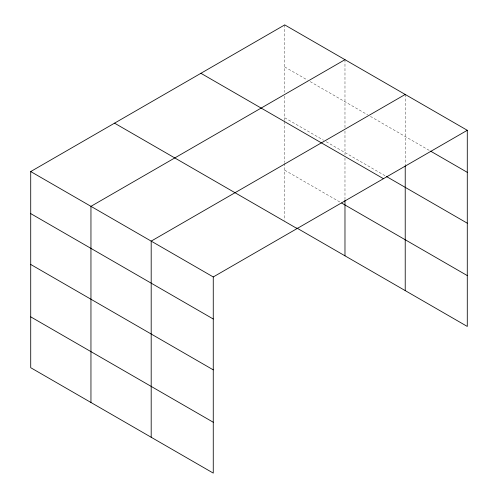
<?xml version="1.0" encoding="UTF-8"?>
<svg xmlns="http://www.w3.org/2000/svg" width="498" height="498" viewBox="0 0 498 498"><rect width="100%" height="100%" fill="white"/><g stroke="black" fill="none" stroke-linecap="round" stroke-linejoin="round"><path stroke-width="0.37" stroke-dasharray="2.49 1.87" d="M284.738 66.944L307.496 80.085M310.173 81.628L367.736 114.864M370.412 116.408L429.911 150.757M284.738 117.796L323.557 140.212M326.24 141.756L385.807 176.149M284.738 170.191L340.296 202.269M405.223 94.458L405.223 165.012M344.977 59.679L344.977 127.918M344.977 131.005L344.977 154.89M344.977 157.972L344.977 199.58M284.738 24.9L284.738 92.367M284.738 96.22L284.738 120.877M284.738 121.649L284.738 162.485M284.738 163.257L284.738 220.278"/><path stroke-width="0.75" d="M30.714 171.561L213.262 276.956L213.262 473.1L30.714 367.705L30.714 171.561L284.738 24.9L467.286 130.295L467.286 326.439L296.783 228.003M344.977 59.679L90.953 206.34L90.953 402.484M405.223 94.458L151.193 241.119L151.193 437.269M213.262 276.956L467.286 130.295M430.583 151.143L467.286 172.339M386.479 176.535L467.286 223.191M200.912 73.299L383.46 178.695M341.634 203.041L467.286 275.587M114.54 123.162L297.088 228.557M30.714 213.605L213.262 319M30.714 264.457L213.262 369.852M30.714 316.853L213.262 422.248M405.223 165.784L405.223 290.608M344.977 200.352L344.977 255.829"/></g></svg>
